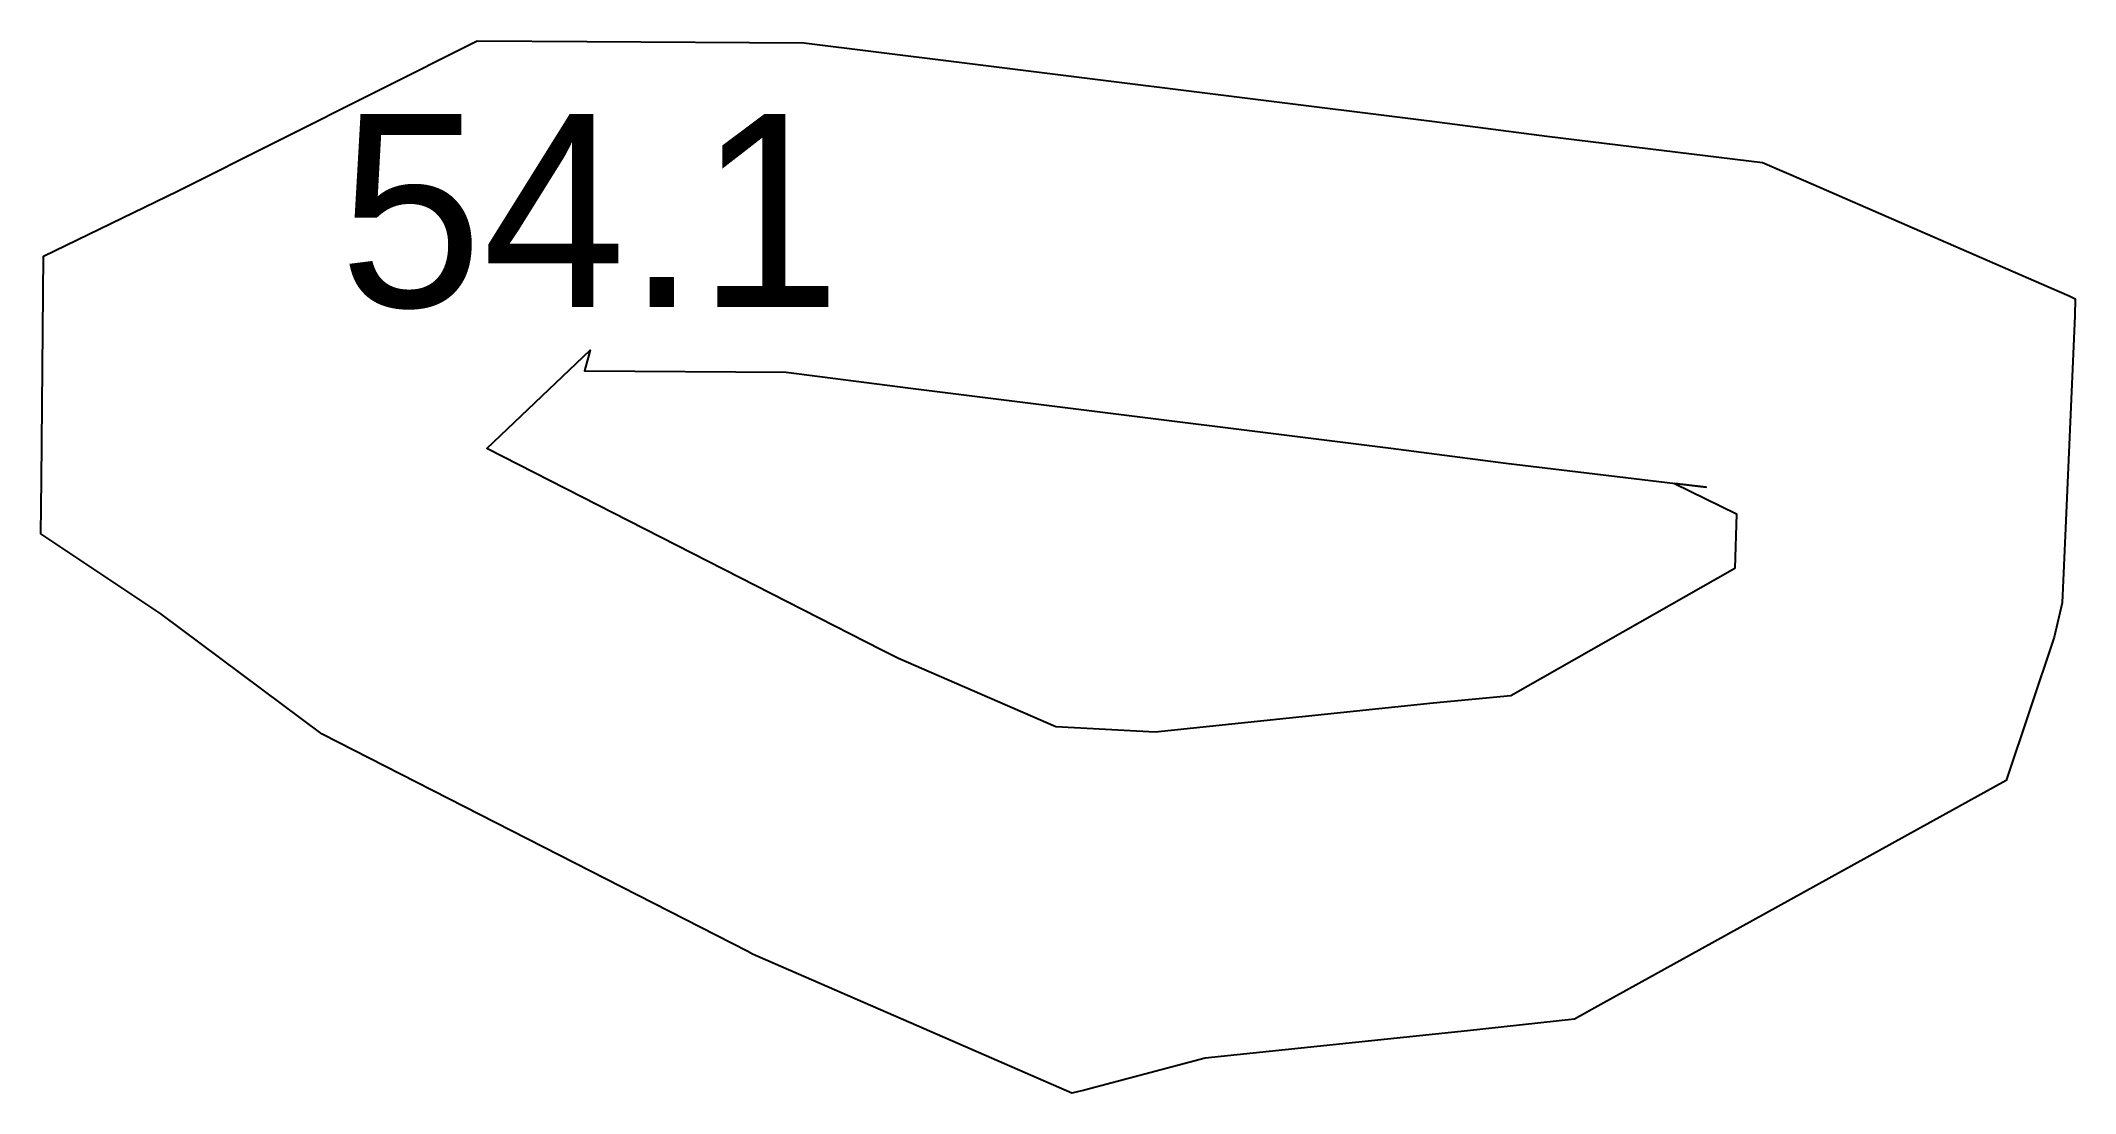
# Model space of a CAD drawing. Extents: x 77.1 to 129.9, y 3.4 to 30.6.
import ezdxf

# ---------------------------------------------------------------- set-up
doc = ezdxf.new("R2010")
doc.units = 0
doc.layers.get('0').update_dxf_attribs({"color": 255, "linetype": 'CONTINUOUS'})

msp = doc.modelspace()

# ---------------------------------------------------------------- linework, layer by layer
at = {"color": 1}
for points in [[(129.554, 16.0804), (129.343, 15.1888), (128.1, 11.4749), (117.591, 5.66672), (116.911, 5.29035), (114.136, 4.98455), (107.336, 4.28471), (104.204, 3.45326), (103.88, 3.37061), (100.053, 5.03953), (95.6037, 6.97609), (95.4815, 7.04021), (95.0725, 7.24915), (84.4442, 12.6792), (80.261, 15.793), (77.1464, 17.8619), (77.1665, 19.2665), (77.2222, 25.0622), (80.7099, 26.7567), (88.4642, 30.6421), (91.3024, 30.6245), (96.9321, 30.584), (100.751, 30.1123), (103.518, 29.764), (113.212, 28.5564), (116.19, 28.1688), (121.783, 27.4877), (122.906, 27.003), (129.018, 24.341), (129.733, 24.0286), (129.894, 23.9559), (129.882, 23.513), (129.639, 18.012)], [(121.063, 16.9704), (115.257, 13.6667), (113.244, 13.4759), (106.035, 12.7231), (103.463, 12.8671), (99.385, 14.6337), (98.957, 14.8524), (88.7104, 20.075), (91.3927, 22.6219), (91.2439, 22.0867), (96.4699, 22.0585), (99.6965, 21.6397), (102.46, 21.2917), (112.145, 20.0852), (115.133, 19.6963), (120.323, 19.0754), (119.5, 19.1735), (121.109, 18.3878)]]:
    msp.add_lwpolyline(points, close=True, dxfattribs=at)

# ---------------------------------------------------------------- texts
msp.add_text('54.1', height=5).set_placement((84.8831, 23.7438))

doc.saveas('drawing.dxf')
